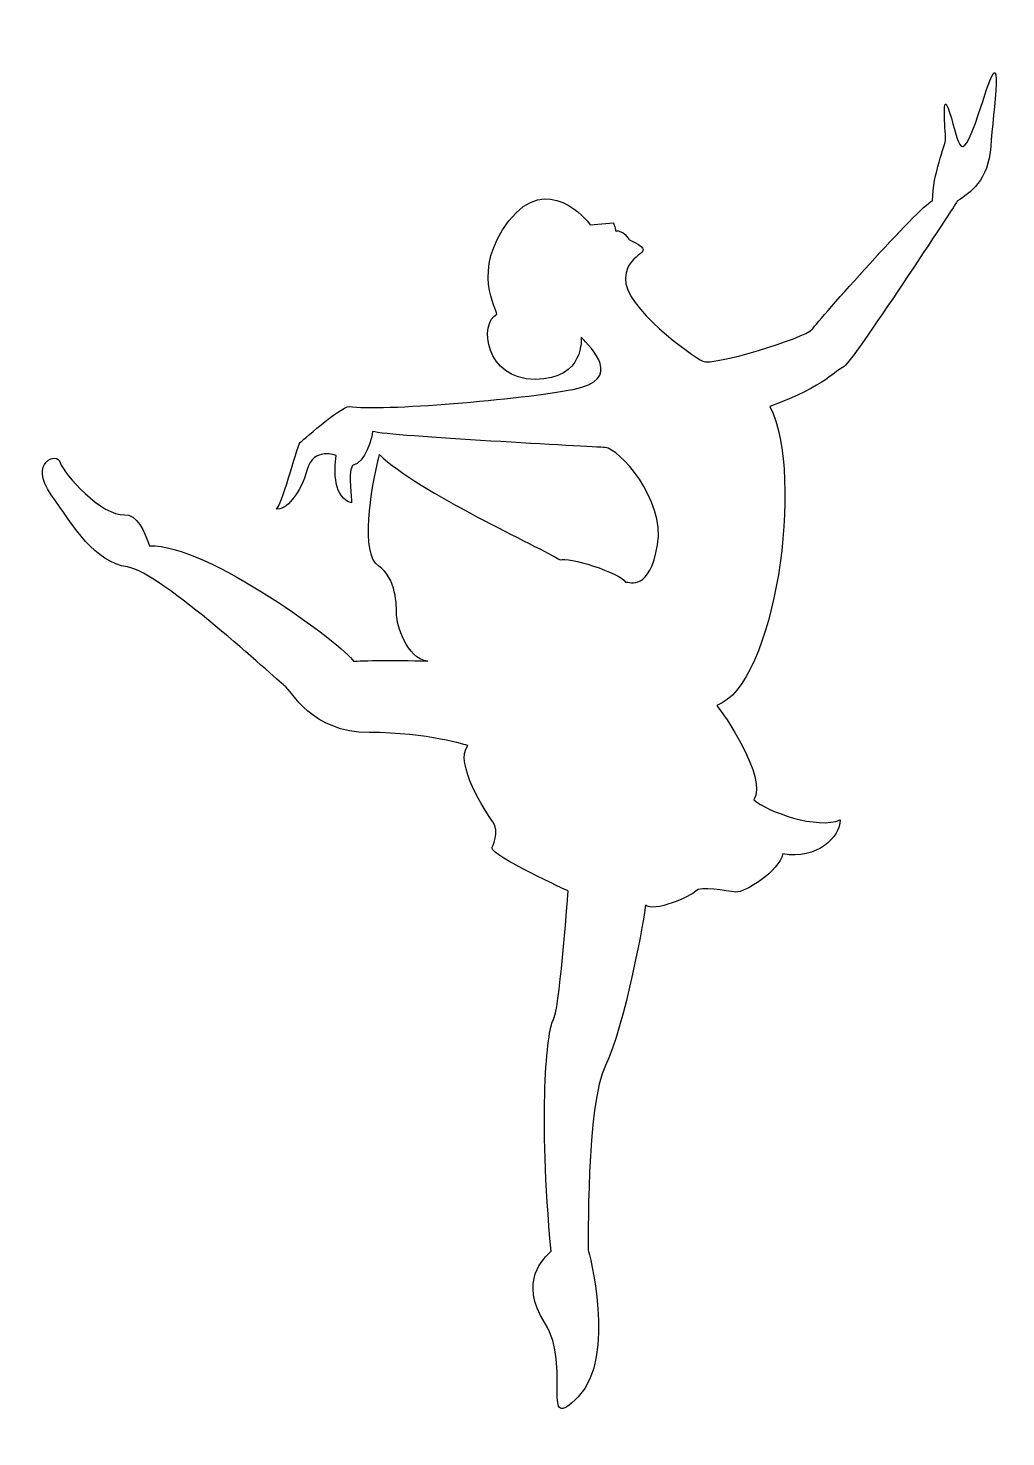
# Model space of a CAD drawing. Header units: centimetres. Extents: x -7.5 to 7.5, y -10.7 to 10.9.
import ezdxf

# ---------------------------------------------------------------- set-up
doc = ezdxf.new("R2010")
doc.units = ezdxf.units.CM
doc.header["$MEASUREMENT"] = 0
doc.layers.add('Camada 1', color=7, linetype='Continuous')

msp = doc.modelspace()

# ---------------------------------------------------------------- linework, layer by layer
at = {"layer": 'Camada 1'}
msp.add_open_spline([(6.72436, 8.28588), (6.90917, 8.39367), (7.20172, 8.60925), (7.23255, 9.11744), (7.23255, 9.11744), (7.26337, 9.62565), (7.46356, 10.9346), (7.10939, 9.81041), (7.10939, 9.81041), (6.75522, 8.68622), (6.75519, 9.16374), (6.6012, 9.641), (6.6012, 9.641), (6.46796, 10.05396), (6.5396, 9.34842), (6.5396, 9.24063), (6.5396, 9.24063), (6.5396, 9.13284), (6.33942, 8.70175), (6.33942, 8.28588), (6.33942, 8.28588), (6.12378, 8.19346), (4.59928, 6.45332), (4.49149, 6.31473), (4.49149, 6.31473), (4.3837, 6.17614), (2.96693, 5.74495), (2.81295, 5.82194), (2.81295, 5.82194), (2.65897, 5.89893), (1.59637, 6.65347), (1.62719, 7.10006), (1.62719, 7.10006), (1.65801, 7.54665), (2.18165, 7.45426), (1.68886, 7.68524), (1.68886, 7.68524), (1.67341, 7.70067), (1.59636, 7.83928), (1.47322, 7.82386), (1.47322, 7.82386), (1.48865, 7.82386), (1.44245, 7.94702), (1.44245, 7.94702), (1.44245, 7.94702), (1.44245, 7.94702), (1.08825, 7.91622), (1.08825, 7.91622), (1.08825, 7.91622), (1.04205, 7.99321), (0.42608, 8.73243), (-0.15913, 7.97784), (-0.15913, 7.97784), (-0.74434, 7.22325), (-0.34392, 6.6073), (-0.34392, 6.5457), (-0.34392, 6.5457), (-0.62112, 6.40708), (-0.52865, 5.54473), (0.24131, 5.54473), (0.24131, 5.54473), (1.01122, 5.54473), (0.94963, 6.1915), (0.94963, 6.1915), (0.94963, 6.1915), (1.10362, 6.02211), (1.6118, 5.54473), (0.82647, 5.39074), (0.82647, 5.39074), (0.04114, 5.23675), (-2.13012, 5.05199), (-2.6075, 5.12899), (-2.6075, 5.12899), (-2.76149, 5.11375), (-3.36207, 4.57458), (-3.36207, 4.57458), (-3.36207, 4.57458), (-3.42369, 4.48221), (-3.65467, 3.55824), (-3.73167, 3.55824), (-3.73167, 3.55824), (-3.59305, 3.51218), (-3.34665, 3.80462), (-3.25428, 4.15879), (-3.25428, 4.15879), (-3.16191, 4.51299), (-2.80772, 4.37437), (-2.80772, 4.37437), (-2.80772, 4.37437), (-2.85392, 4.14342), (-2.83852, 3.7122), (-2.57674, 3.6506), (-2.57674, 3.6506), (-2.56131, 3.72759), (-2.63834, 4.06637), (-2.56131, 4.22038), (-2.56131, 4.22038), (-2.36113, 4.2666), (-2.25331, 4.6516), (-2.25331, 4.74399), (-2.25331, 4.74399), (-1.97611, 4.667), (1.11915, 4.51296), (1.31936, 4.49758), (1.31936, 4.49758), (1.51954, 4.48218), (2.24326, 3.71219), (2.1201, 3.00382), (2.1201, 3.00382), (1.99694, 2.29545), (1.70439, 2.43404), (1.62737, 2.43404), (1.62737, 2.43404), (1.55032, 2.57263), (0.73414, 2.83441), (0.62637, 2.77281), (0.62637, 2.77281), (0.33374, 2.9576), (-1.56031, 3.81998), (-2.14551, 4.38976), (-2.14551, 4.38976), (-2.2841, 3.8354), (-2.43811, 2.86526), (-2.16094, 2.68045), (-2.16094, 2.68045), (-1.88377, 2.49564), (-1.88374, 2.06445), (-1.88374, 1.92586), (-1.88374, 1.92586), (-1.88374, 1.78727), (-1.7297, 1.26371), (-1.40635, 1.21752), (-1.40635, 1.21752), (-1.92996, 1.24832), (-2.54594, 1.21752), (-2.54594, 1.21752), (-2.54594, 1.21752), (-2.6691, 1.4485), (-4.80961, 3.03465), (-5.67199, 2.98846), (-5.67199, 2.98846), (-5.74898, 3.20404), (-5.87233, 3.48275), (-6.05699, 3.46598), (-6.05699, 3.46598), (-6.39576, 3.43518), (-6.99639, 4.09717), (-7.04256, 4.26658), (-7.04256, 4.26658), (-7.08873, 4.43599), (-7.53535, 4.28201), (-7.18112, 3.77382), (-7.18112, 3.77382), (-6.82692, 3.26563), (-6.51892, 2.74208), (-6.01076, 2.66508), (-6.01076, 2.66508), (-5.5026, 2.58809), (-3.73167, 0.94034), (-3.60848, 0.84795), (-3.60848, 0.84795), (-3.48526, 0.75553), (-3.19271, 0.12418), (-2.29953, 0.12418), (-2.29953, 0.12418), (-1.40635, 0.12418), (-0.79037, -0.076), (-0.79037, -0.076), (-0.79037, -0.076), (-1.00598, -0.33781), (-0.51317, -1.10769), (-0.4054, -1.24631), (-0.4054, -1.24631), (-0.29761, -1.38493), (-0.42083, -1.6467), (-0.42083, -1.6467), (-0.42083, -1.6467), (-0.42083, -1.76986), (0.74953, -2.30887), (0.74953, -2.30887), (0.74953, -2.30887), (0.73408, -2.52445), (0.61091, -4.15667), (0.51852, -4.29528), (0.51852, -4.29528), (0.42613, -4.43389), (0.28757, -5.72736), (0.48778, -7.83715), (0.48778, -7.83715), (0.37999, -7.94499), (-0.02043, -8.28374), (0.39536, -8.94591), (0.39536, -8.94591), (0.81115, -9.60808), (0.30302, -10.68607), (0.90355, -10.07007), (0.90355, -10.07007), (1.50408, -9.45407), (1.05754, -7.82172), (1.05754, -7.82172), (1.05754, -7.82172), (1.05754, -7.82172), (1.02672, -5.55802), (1.31935, -4.98824), (1.31935, -4.98824), (1.61195, -4.41849), (1.9353, -2.63213), (1.9353, -2.52433), (1.9353, -2.52433), (2.05846, -2.64757), (2.6437, -2.38566), (2.70529, -2.30864), (2.70529, -2.30864), (2.76689, -2.23159), (3.18265, -2.30856), (3.32127, -2.32401), (3.32127, -2.32401), (3.45989, -2.33946), (3.98344, -2.00064), (4.04501, -1.73886), (4.04501, -1.73886), (4.56859, -1.83125), (4.92279, -1.47705), (4.92279, -1.2153), (4.92279, -1.2153), (4.58396, -1.36929), (3.79863, -1.09214), (3.59842, -0.9073), (3.59842, -0.9073), (3.81398, -0.56847), (3.12106, 0.43244), (3.02864, 0.54024), (3.02864, 0.54024), (3.92179, 0.84816), (4.38378, 4.05121), (3.84483, 5.12917), (3.84483, 5.12917), (4.72253, 5.45254), (4.86115, 5.69887), (4.96891, 5.72969), (4.96891, 5.72969), (5.07669, 5.76054), (6.72436, 8.28588), (6.72436, 8.28588)], degree=3, knots=[0, 0, 0, 0, 0.01612903, 0.01612903, 0.01612903, 0.01612903, 0.03225806, 0.03225806, 0.03225806, 0.03225806, 0.0483871, 0.0483871, 0.0483871, 0.0483871, 0.06451613, 0.06451613, 0.06451613, 0.06451613, 0.08064516, 0.08064516, 0.08064516, 0.08064516, 0.09677419, 0.09677419, 0.09677419, 0.09677419, 0.11290323, 0.11290323, 0.11290323, 0.11290323, 0.12903226, 0.12903226, 0.12903226, 0.12903226, 0.14516129, 0.14516129, 0.14516129, 0.14516129, 0.16129032, 0.16129032, 0.16129032, 0.16129032, 0.17741935, 0.17741935, 0.17741935, 0.17741935, 0.19354839, 0.19354839, 0.19354839, 0.19354839, 0.20967742, 0.20967742, 0.20967742, 0.20967742, 0.22580645, 0.22580645, 0.22580645, 0.22580645, 0.24193548, 0.24193548, 0.24193548, 0.24193548, 0.25806452, 0.25806452, 0.25806452, 0.25806452, 0.27419355, 0.27419355, 0.27419355, 0.27419355, 0.29032258, 0.29032258, 0.29032258, 0.29032258, 0.30645161, 0.30645161, 0.30645161, 0.30645161, 0.32258065, 0.32258065, 0.32258065, 0.32258065, 0.33870968, 0.33870968, 0.33870968, 0.33870968, 0.35483871, 0.35483871, 0.35483871, 0.35483871, 0.37096774, 0.37096774, 0.37096774, 0.37096774, 0.38709677, 0.38709677, 0.38709677, 0.38709677, 0.40322581, 0.40322581, 0.40322581, 0.40322581, 0.41935484, 0.41935484, 0.41935484, 0.41935484, 0.43548387, 0.43548387, 0.43548387, 0.43548387, 0.4516129, 0.4516129, 0.4516129, 0.4516129, 0.46774194, 0.46774194, 0.46774194, 0.46774194, 0.48387097, 0.48387097, 0.48387097, 0.48387097, 0.5, 0.5, 0.5, 0.5, 0.51612903, 0.51612903, 0.51612903, 0.51612903, 0.53225806, 0.53225806, 0.53225806, 0.53225806, 0.5483871, 0.5483871, 0.5483871, 0.5483871, 0.56451613, 0.56451613, 0.56451613, 0.56451613, 0.58064516, 0.58064516, 0.58064516, 0.58064516, 0.59677419, 0.59677419, 0.59677419, 0.59677419, 0.61290323, 0.61290323, 0.61290323, 0.61290323, 0.62903226, 0.62903226, 0.62903226, 0.62903226, 0.64516129, 0.64516129, 0.64516129, 0.64516129, 0.66129032, 0.66129032, 0.66129032, 0.66129032, 0.67741935, 0.67741935, 0.67741935, 0.67741935, 0.69354839, 0.69354839, 0.69354839, 0.69354839, 0.70967742, 0.70967742, 0.70967742, 0.70967742, 0.72580645, 0.72580645, 0.72580645, 0.72580645, 0.74193548, 0.74193548, 0.74193548, 0.74193548, 0.75806452, 0.75806452, 0.75806452, 0.75806452, 0.77419355, 0.77419355, 0.77419355, 0.77419355, 0.79032258, 0.79032258, 0.79032258, 0.79032258, 0.80645161, 0.80645161, 0.80645161, 0.80645161, 0.82258065, 0.82258065, 0.82258065, 0.82258065, 0.83870968, 0.83870968, 0.83870968, 0.83870968, 0.85483871, 0.85483871, 0.85483871, 0.85483871, 0.87096774, 0.87096774, 0.87096774, 0.87096774, 0.88709677, 0.88709677, 0.88709677, 0.88709677, 0.90322581, 0.90322581, 0.90322581, 0.90322581, 0.91935484, 0.91935484, 0.91935484, 0.91935484, 0.93548387, 0.93548387, 0.93548387, 0.93548387, 0.9516129, 0.9516129, 0.9516129, 0.9516129, 0.96774194, 0.96774194, 0.96774194, 0.96774194, 1, 1, 1, 1], dxfattribs=at)

doc.saveas('drawing.dxf')
